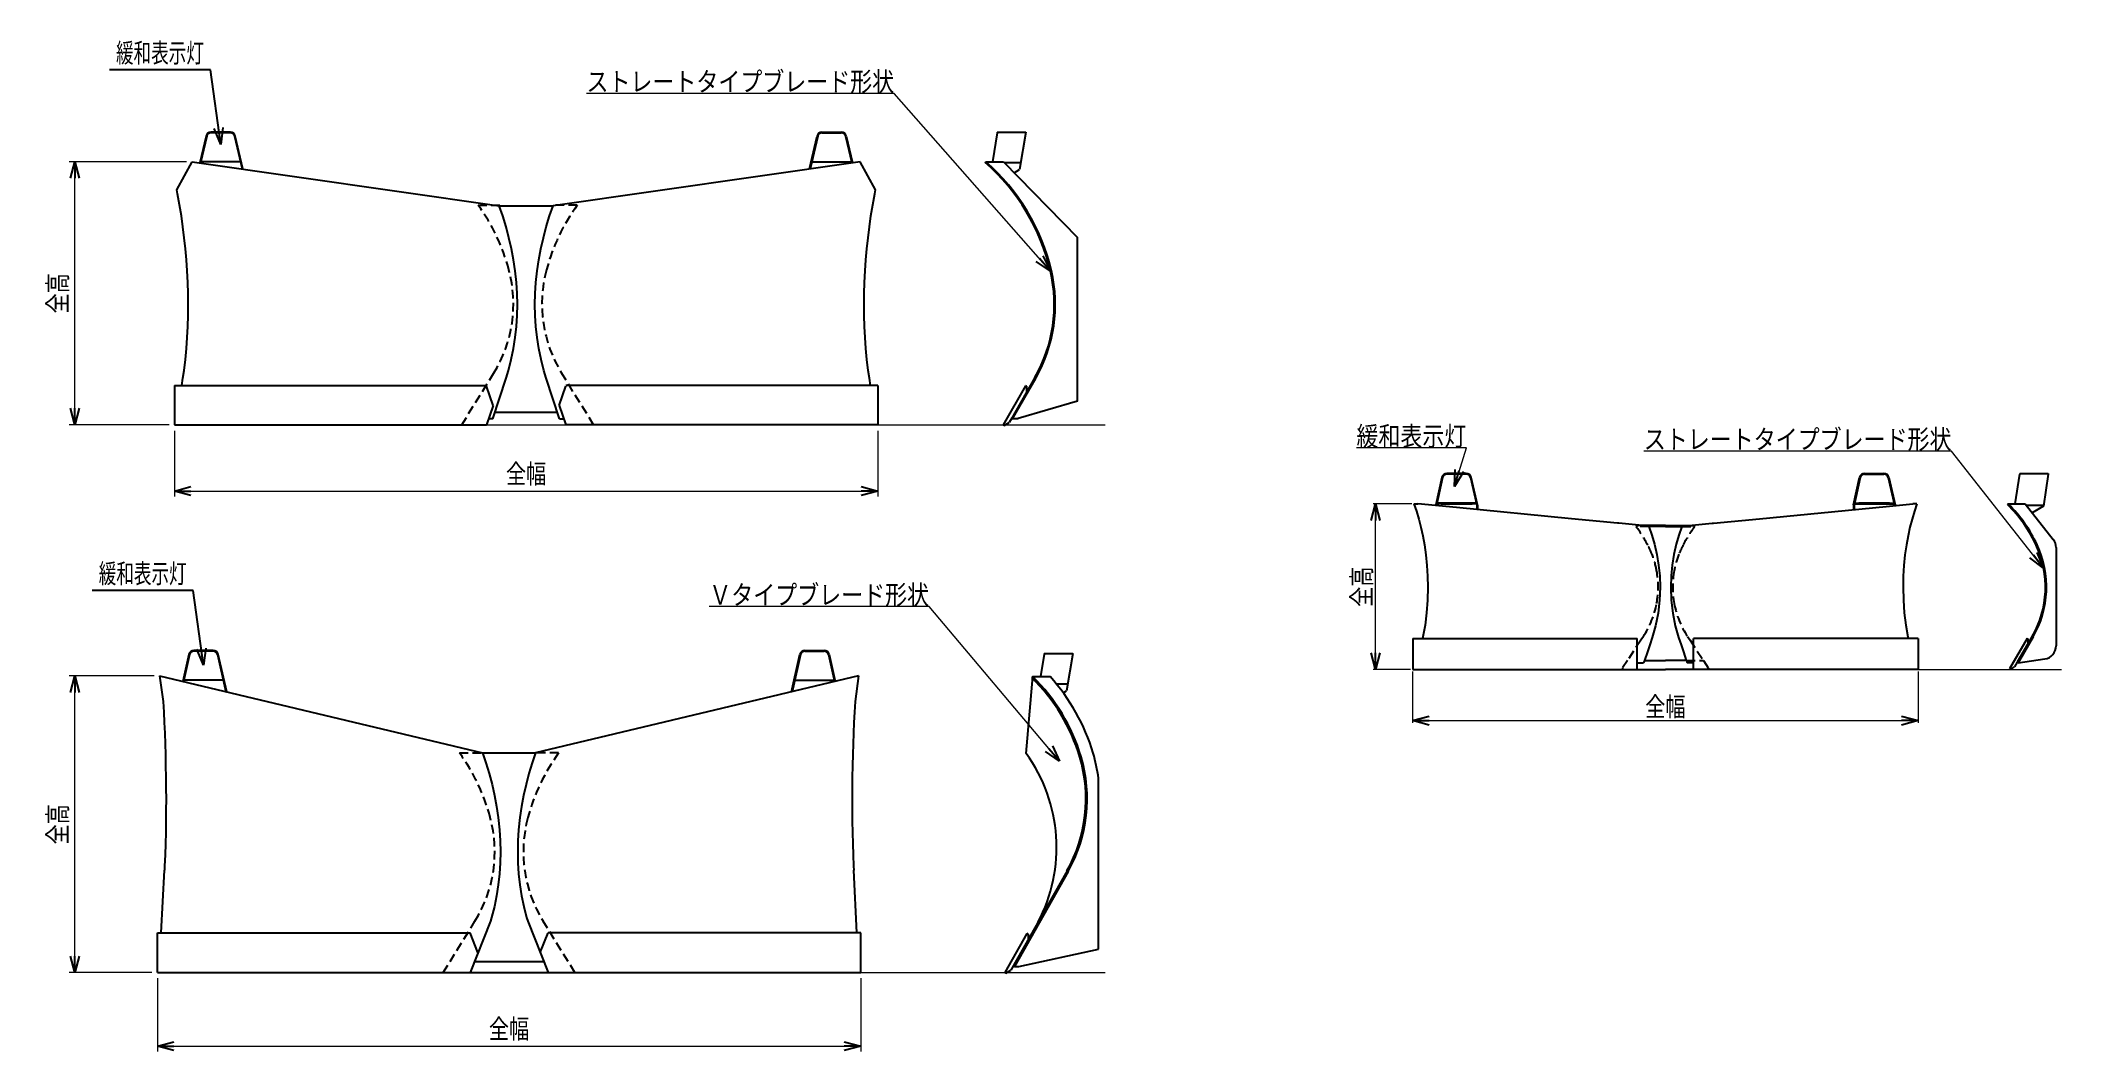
# Model space of a CAD drawing. Header units: millimetres. Extents: x -195 to 173, y -89 to 95.
import ezdxf
from ezdxf.enums import TextEntityAlignment as Align

# ---------------------------------------------------------------- set-up
doc = ezdxf.new("R2010")
doc.units = ezdxf.units.MM
doc.header["$LTSCALE"] = 0.25
doc.linetypes.add('DASHED2', pattern=[9.525, 6.35, -3.175])
doc.linetypes.add('DIVIDE', pattern=[31.75, 12.7, -6.35, 0, -6.35, 0, -6.35])
doc.layers.add('Layer0016', color=7, linetype='Continuous')
doc.layers.add('Layer0032', color=7, linetype='Continuous')
doc.styles.add('dcStyle0', font='txt.shx', dxfattribs={"width": 0.833333, "bigfont": 'bigfont'})
doc.dimstyles.new('dc_Rotated', dxfattribs={"dimtxt": 4, "dimasz": 3.000002, "dimexe": 1, "dimexo": 1, "dimgap": 1, "dimtad": 3, "dimdsep": 46, "dimtxsty": 'dcStyle0', "dimblk1": 'OPEN30', "dimblk2": 'OPEN30', "dimsah": 1, "dimcen": 0.09, "dimclrd": 7, "dimclre": 7, "dimclrt": 7, "dimadec": 0, "dimazin": 2, "dimtfac": 1, "dimtdec": 4, "dimtmove": 0, "dimatfit": 3, "dimfxl": 1, "dimarcsym": 1})

# ---------------------------------------------------------------- blocks, each defined once
blk = doc.blocks.new('_Open30')
at = {"color": 0, "linetype": 'ByBlock', "lineweight": -2}
for p, q in [((-1, 0.267949), (0, 0)), ((0, 0), (-1, -0.267949)), ((0, 0), (-1, 0))]:
    blk.add_line(p, q, dxfattribs=at)
blk = doc.blocks.new('*D1')
at = {"layer": 'Layer0016', "color": 7, "linetype": 'Continuous', "lineweight": 13}
for p, q in [((-170.46, 23.73), (-170.46, 11.79)), ((-42.46, 23.73), (-42.46, 11.79)), ((-170.46, 12.79), (-42.46, 12.79))]:
    blk.add_line(p, q, dxfattribs=at)
at = {"layer": 'Layer0016', "color": 7, "xscale": 3.000002807615286, "yscale": 2.999989368223643}
for p, rotation in [((-170.46, 12.79), 180), ((-42.46, 12.79), 360)]:
    blk.add_blockref('_Open30', p, dxfattribs=dict(at, rotation=rotation))
at = {"layer": 'Layer0016', "color": 7, "insert": (-106.46, 13.79), "char_height": 4, "attachment_point": 8, "style": 'dcStyle0'}
blk.add_mtext('\\T1.00;全幅', dxfattribs=at)
blk = doc.blocks.new('*D2')
at = {"layer": 'Layer0016', "color": 7, "linetype": 'Continuous', "lineweight": 13}
for p, q in [((-168.26, 72.73), (-189.61, 72.73)), ((-188.61, 24.85), (-188.61, 72.73)), ((-171.46, 24.85), (-189.61, 24.85))]:
    blk.add_line(p, q, dxfattribs=at)
at = {"layer": 'Layer0016', "color": 7, "xscale": 3.000002807615286, "yscale": 2.999989368223643}
for p, rotation in [((-188.61, 72.73), 90), ((-188.61, 24.85), 270)]:
    blk.add_blockref('_Open30', p, dxfattribs=dict(at, rotation=rotation))
at = {"layer": 'Layer0016', "color": 7, "insert": (-189.61, 48.79), "char_height": 4, "attachment_point": 8, "rotation": 90, "style": 'dcStyle0'}
blk.add_mtext('\\T1.00;全高', dxfattribs=at)
blk = doc.blocks.new('*D7')
at = {"layer": 'Layer0016', "color": 7, "linetype": 'Continuous', "lineweight": 13}
for p, q in [((-173.57, -75.87), (-173.57, -89.25)), ((-45.57, -75.87), (-45.57, -89.25)), ((-173.57, -88.25), (-45.57, -88.25))]:
    blk.add_line(p, q, dxfattribs=at)
at = {"layer": 'Layer0016', "color": 7, "xscale": 3.000002807615286, "yscale": 2.999989368223643}
for p, rotation in [((-173.57, -88.25), 180), ((-45.57, -88.25), 360)]:
    blk.add_blockref('_Open30', p, dxfattribs=dict(at, rotation=rotation))
at = {"layer": 'Layer0016', "color": 7, "insert": (-109.57, -87.25), "char_height": 4, "attachment_point": 8, "style": 'dcStyle0'}
blk.add_mtext('\\T1.00;全幅', dxfattribs=at)
blk = doc.blocks.new('*D8')
at = {"layer": 'Layer0016', "color": 7, "linetype": 'Continuous', "lineweight": 13}
for p, q in [((-174.17, -20.87), (-189.61, -20.87)), ((-188.61, -74.87), (-188.61, -20.87)), ((-174.57, -74.87), (-189.61, -74.87))]:
    blk.add_line(p, q, dxfattribs=at)
at = {"layer": 'Layer0016', "color": 7, "xscale": 3.000002807615286, "yscale": 2.999989368223643}
for p, rotation in [((-188.61, -20.87), 90), ((-188.61, -74.87), 270)]:
    blk.add_blockref('_Open30', p, dxfattribs=dict(at, rotation=rotation))
at = {"layer": 'Layer0016', "color": 7, "insert": (-189.61, -47.87), "char_height": 4, "attachment_point": 8, "rotation": 90, "style": 'dcStyle0'}
blk.add_mtext('\\T1.00;全高', dxfattribs=at)
blk = doc.blocks.new('DC_GROUP_ＤＸＦ6_5')
at = {"layer": 'Layer0016', "color": 7, "linetype": 'Continuous', "lineweight": 13}
for p, q in [((-33.13, -8.25), (-73.13, -8.25)), ((-9.37, -36.41), (-33.13, -8.25))]:
    blk.add_line(p, q, dxfattribs=at)
at = {"layer": 'Layer0016', "color": 7, "xscale": 3.000002807615286, "yscale": 2.999989368223643, "rotation": 310.1559996249193}
blk.add_blockref('_Open30', (-9.37, -36.41), dxfattribs=at)
at = {"layer": 'Layer0016', "color": 7, "style": 'dcStyle0', "width": 1.186441}
blk.add_text('Ｖタイプブレード形状', height=4, dxfattribs=at).set_placement((-73.13, -8.25), (-33.13, -8.25), align=Align.FIT)
blk = doc.blocks.new('DC_GROUP_ＤＸＦ6_6')
at = {"layer": 'Layer0016', "color": 7, "linetype": 'Continuous', "lineweight": 13}
for p, q in [((-39.48, 85.17), (-95.48, 85.17)), ((-11.04, 52.84), (-39.48, 85.17))]:
    blk.add_line(p, q, dxfattribs=at)
at = {"layer": 'Layer0016', "color": 7, "xscale": 3.000002807615286, "yscale": 2.999989368223643, "rotation": 311.3446479319879}
blk.add_blockref('_Open30', (-11.04, 52.84), dxfattribs=at)
at = {"layer": 'Layer0016', "color": 7, "style": 'dcStyle0', "width": 1.180723}
blk.add_text('ストレートタイプブレード形状', height=4, dxfattribs=at).set_placement((-95.48, 85.17), (-39.48, 85.17), align=Align.FIT)
blk = doc.blocks.new('*D11')
at = {"layer": 'Layer0016', "color": 7, "linetype": 'Continuous', "lineweight": 13}
for p, q in [((54.89, -20.08), (54.89, -29.4)), ((146.89, -20.08), (146.89, -29.4)), ((54.89, -29), (146.89, -29))]:
    blk.add_line(p, q, dxfattribs=at)
at = {"layer": 'Layer0016', "color": 7, "xscale": 3.000002807615286, "yscale": 2.999989368223643}
for p, rotation in [((54.89, -29), 180), ((146.89, -29), 360)]:
    blk.add_blockref('_Open30', p, dxfattribs=dict(at, rotation=rotation))
at = {"layer": 'Layer0016', "color": 7, "insert": (100.89, -28.6), "char_height": 4, "attachment_point": 8, "style": 'dcStyle0'}
blk.add_mtext('\\T1.00;全幅', dxfattribs=at)
blk = doc.blocks.new('*D12')
at = {"layer": 'Layer0016', "color": 7, "linetype": 'Continuous', "lineweight": 13}
for p, q in [((54.72, 10.45), (47.72, 10.45)), ((48.12, -19.68), (48.12, 10.45)), ((54.49, -19.68), (47.72, -19.68))]:
    blk.add_line(p, q, dxfattribs=at)
at = {"layer": 'Layer0016', "color": 7, "xscale": 3.000002807615286, "yscale": 2.999989368223643}
for p, rotation in [((48.12, 10.45), 90), ((48.12, -19.68), 270)]:
    blk.add_blockref('_Open30', p, dxfattribs=dict(at, rotation=rotation))
at = {"layer": 'Layer0016', "color": 7, "insert": (47.72, -4.62), "char_height": 4, "attachment_point": 8, "rotation": 90, "style": 'dcStyle0'}
blk.add_mtext('\\T1.00;全高', dxfattribs=at)
blk = doc.blocks.new('DC_GROUP_ＤＸＦ6_7')
at = {"layer": 'Layer0016', "color": 7, "linetype": 'Continuous', "lineweight": 13}
for p, q in [((152.96, 20.06), (96.96, 20.06)), ((169.73, -1.26), (152.96, 20.06))]:
    blk.add_line(p, q, dxfattribs=at)
at = {"layer": 'Layer0016', "color": 7, "xscale": 3.000002807615286, "yscale": 2.999989368223643, "rotation": 308.2054304801436}
blk.add_blockref('_Open30', (169.73, -1.26), dxfattribs=at)
at = {"layer": 'Layer0016', "color": 7, "style": 'dcStyle0', "width": 1.180723}
blk.add_text('ストレートタイプブレード形状', height=4, dxfattribs=at).set_placement((96.96, 20.06), (152.96, 20.06), align=Align.FIT)
blk = doc.blocks.new('DC_GROUP_ＤＸＦ6_8')
at = {"layer": 'Layer0016', "color": 7, "linetype": 'Continuous', "lineweight": 13}
for p, q in [((64.66, 20.64), (44.66, 20.64)), ((62.49, 13.63), (64.66, 20.64))]:
    blk.add_line(p, q, dxfattribs=at)
at = {"layer": 'Layer0016', "color": 7, "xscale": 3.000002807615286, "yscale": 2.999989368223643, "rotation": 252.824634444705}
blk.add_blockref('_Open30', (62.49, 13.63), dxfattribs=at)
at = {"layer": 'Layer0016', "color": 7, "style": 'dcStyle0', "width": 1.206897}
blk.add_text('緩和表示灯', height=4, dxfattribs=at).set_placement((44.66, 20.64), (64.66, 20.64), align=Align.FIT)
blk = doc.blocks.new('DC_GROUP_ＤＸＦ6_2')
at = {"layer": 'Layer0016', "color": 7, "linetype": 'Continuous', "lineweight": 25}
for p, q in [((-15.58, 31.97), (-19.65, 24.85)), ((-15.37, 31.85), (-15.58, 31.97)), ((-15.37, 31.85), (-15.37, 30.8)), ((-18.08, 26.05), (-18.53, 25.27)), ((-19.44, 24.73), (-19.65, 24.85)), ((-19.44, 24.73), (-18.53, 25.27))]:
    blk.add_line(p, q, dxfattribs=at)
blk = doc.blocks.new('DC_GROUP_ＤＸＦ6_1')
at = {"layer": 'Layer0016', "linetype": 'Continuous'}
blk.add_blockref('DC_GROUP_ＤＸＦ6_2', (0, 0), dxfattribs=at)
blk = doc.blocks.new('DC_GROUP_ＤＸＦ6_4')
at = {"layer": 'Layer0016', "color": 7, "linetype": 'Continuous', "lineweight": 25}
for p, q in [((-8.02, -56.36), (-18.23, -74.44)), ((-15.31, -67.73), (-19.34, -74.87)), ((-15.1, -67.85), (-15.31, -67.73)), ((-15.1, -67.85), (-15.1, -68.9)), ((-19.13, -74.99), (-19.34, -74.87)), ((-19.13, -74.99), (-18.23, -74.44))]:
    blk.add_line(p, q, dxfattribs=at)
blk = doc.blocks.new('DC_GROUP_ＤＸＦ6_3')
at = {"layer": 'Layer0016', "linetype": 'Continuous'}
blk.add_blockref('DC_GROUP_ＤＸＦ6_4', (0, 0), dxfattribs=at)

msp = doc.modelspace()

# ---------------------------------------------------------------- linework, layer by layer
at = {"layer": 'Layer0016', "color": 7, "linetype": 'Continuous', "lineweight": 25}
for p, q in [((-163.909, 89.442), (-182.309, 89.442)), ((-162.025, 75.899), (-163.909, 89.442)), ((-164.722, 77.412), (-165.832, 72.529)), ((-164.597, 77.383), (-165.705, 72.511)), ((-160.294, 78.134), (-163.817, 78.134)), ((-160.294, 78.006), (-163.817, 78.006)), ((-159.514, 77.383), (-158.161, 71.431)), ((-158.026, 71.412), (-159.389, 77.412)), ((-54.886, 71.412), (-53.522, 77.412)), ((-53.397, 77.383), (-54.75, 71.431)), ((-52.617, 78.134), (-49.094, 78.134)), ((-52.617, 78.006), (-49.094, 78.006)), ((-48.314, 77.383), (-47.207, 72.511)), ((-48.189, 77.412), (-47.08, 72.529)), ((-20.726, 78.006), (-21.604, 72.734)), ((-20.726, 78.134), (-20.726, 78.006)), ((-20.726, 78.134), (-15.526, 78.134)), ((-15.526, 78.134), (-16.659, 71.336)), ((-170.056, 67.628), (-167.264, 72.734)), ((-167.264, 72.734), (-111.358, 64.734)), ((-158.456, 72.726), (-165.656, 72.726)), ((-45.647, 72.734), (-101.553, 64.734)), ((-54.456, 72.726), (-47.256, 72.726)), ((-42.856, 67.628), (-45.647, 72.734)), ((-22.922, 72.598), (-22.803, 72.734)), ((-22.803, 72.734), (-19.603, 72.734)), ((-19.603, 72.734), (-6.133, 58.934)), ((-19.478, 72.606), (-16.449, 72.606)), ((-17.647, 70.729), (-16.659, 71.336)), ((-169.905, 66.894), (-170.056, 67.628)), ((-169.532, 64.894), (-169.905, 66.894)), ((-43.38, 64.894), (-43.006, 66.894)), ((-43.006, 66.894), (-42.856, 67.628)), ((-169.207, 62.894), (-169.532, 64.894)), ((-168.924, 60.894), (-169.207, 62.894)), ((-110.713, 62.894), (-111.358, 64.734)), ((-111.358, 64.734), (-101.553, 64.734)), ((-110.105, 60.894), (-110.713, 62.894)), ((-102.806, 60.894), (-102.198, 62.894)), ((-102.198, 62.894), (-101.553, 64.734)), ((-43.987, 60.894), (-43.705, 62.894)), ((-43.705, 62.894), (-43.38, 64.894)), ((-168.681, 58.894), (-168.924, 60.894)), ((-168.475, 56.894), (-168.681, 58.894)), ((-109.582, 58.894), (-110.105, 60.894)), ((-109.136, 56.894), (-109.582, 58.894)), ((-103.775, 56.894), (-103.33, 58.894)), ((-103.33, 58.894), (-102.806, 60.894)), ((-44.437, 56.894), (-44.23, 58.894)), ((-44.23, 58.894), (-43.987, 60.894)), ((-6.133, 29.134), (-6.133, 58.934)), ((-168.302, 54.894), (-168.475, 56.894)), ((-108.763, 54.894), (-109.136, 56.894)), ((-104.148, 54.894), (-103.775, 56.894)), ((-44.61, 54.894), (-44.437, 56.894)), ((-168.161, 52.894), (-168.302, 54.894)), ((-168.05, 50.734), (-168.161, 52.894)), ((-108.46, 52.894), (-108.763, 54.894)), ((-108.221, 50.734), (-108.46, 52.894)), ((-104.69, 50.734), (-104.452, 52.894)), ((-104.452, 52.894), (-104.148, 54.894)), ((-44.861, 50.734), (-44.751, 52.894)), ((-44.751, 52.894), (-44.61, 54.894)), ((-167.99, 48.734), (-168.05, 50.734)), ((-167.97, 46.734), (-167.99, 48.734)), ((-108.092, 48.734), (-108.221, 50.734)), ((-108.049, 46.734), (-108.092, 48.734)), ((-104.862, 46.734), (-104.819, 48.734)), ((-104.819, 48.734), (-104.69, 50.734)), ((-44.941, 46.734), (-44.921, 48.734)), ((-44.921, 48.734), (-44.861, 50.734)), ((-168.05, 42.734), (-167.99, 44.734)), ((-167.99, 44.734), (-167.97, 46.734)), ((-108.221, 42.734), (-108.092, 44.734)), ((-108.092, 44.734), (-108.049, 46.734)), ((-104.819, 44.734), (-104.862, 46.734)), ((-104.69, 42.734), (-104.819, 44.734)), ((-44.921, 44.734), (-44.941, 46.734)), ((-44.861, 42.734), (-44.921, 44.734)), ((-168.295, 38.734), (-168.151, 40.734)), ((-168.151, 40.734), (-168.05, 42.734)), ((-108.748, 38.734), (-108.438, 40.734)), ((-108.438, 40.734), (-108.221, 42.734)), ((-104.473, 40.734), (-104.69, 42.734)), ((-104.163, 38.734), (-104.473, 40.734)), ((-44.76, 40.734), (-44.861, 42.734)), ((-44.617, 38.734), (-44.76, 40.734)), ((-168.484, 36.734), (-168.295, 38.734)), ((-109.156, 36.734), (-108.748, 38.734)), ((-103.755, 36.734), (-104.163, 38.734)), ((-44.427, 36.734), (-44.617, 38.734)), ((-169.131, 31.972), (-168.925, 33.317)), ((-168.925, 33.317), (-168.723, 34.734)), ((-168.723, 34.734), (-168.484, 36.734)), ((-112.543, 25.934), (-110.107, 33.317)), ((-110.107, 33.317), (-109.671, 34.734)), ((-109.671, 34.734), (-109.156, 36.734)), ((-103.241, 34.734), (-103.755, 36.734)), ((-102.805, 33.317), (-103.241, 34.734)), ((-100.369, 25.934), (-102.805, 33.317)), ((-44.189, 34.734), (-44.427, 36.734)), ((-43.986, 33.317), (-44.189, 34.734)), ((-43.78, 31.972), (-43.986, 33.317)), ((-13.865, 33.436), (-18.085, 26.053)), ((-17.929, 25.964), (-13.709, 33.347)), ((-170.456, 31.972), (-113.689, 31.972)), ((-170.456, 31.972), (-170.456, 24.853)), ((-112.472, 28.363), (-113.656, 31.874)), ((-100.439, 28.363), (-99.256, 31.874)), ((-42.456, 31.972), (-99.222, 31.972)), ((-42.456, 31.972), (-42.456, 24.853)), ((-112.472, 28.363), (-113.656, 24.853)), ((-112.543, 25.934), (-113.291, 25.934)), ((-112.147, 27.134), (-100.765, 27.134)), ((-100.439, 28.363), (-99.256, 24.853)), ((-100.369, 25.934), (-99.62, 25.934)), ((-17.929, 25.964), (-18.085, 26.053)), ((-17.929, 25.964), (-16.929, 25.964)), ((-6.133, 29.134), (-16.929, 25.964)), ((-170.456, 24.853), (-113.656, 24.853)), ((-42.456, 24.853), (-99.256, 24.853)), ((60.22, 15.27), (59.085, 10.275)), ((60.345, 15.242), (59.21, 10.247)), ((64.648, 15.993), (61.125, 15.993)), ((64.648, 15.865), (61.125, 15.865)), ((65.428, 15.242), (66.563, 10.247)), ((66.688, 10.275), (65.553, 15.27)), ((135.101, 10.275), (136.236, 15.27)), ((136.361, 15.242), (135.226, 10.247)), ((137.141, 15.993), (140.664, 15.993)), ((137.141, 15.865), (140.664, 15.865)), ((141.444, 15.242), (142.579, 10.247)), ((141.569, 15.27), (142.704, 10.275)), ((164.562, 10.448), (165.383, 15.865)), ((165.383, 15.993), (165.383, 15.865)), ((165.383, 15.993), (170.583, 15.993)), ((170.583, 15.865), (169.703, 10.057)), ((170.583, 15.993), (170.583, 15.865)), ((55.122, 10.448), (55.579, 9.115)), ((55.13, 10.448), (55.845, 10.448)), ((55.579, 9.115), (56.001, 7.696)), ((62.887, 9.767), (55.845, 10.448)), ((56.001, 7.696), (56.385, 6.198)), ((59.079, 10.218), (59.079, 10.136)), ((59.207, 10.218), (59.207, 10.123)), ((59.207, 10.218), (59.207, 10.123)), ((66.516, 10.457), (59.257, 10.457)), ((66.487, 10.585), (59.287, 10.585)), ((59.287, 10.585), (59.287, 10.457)), ((66.487, 10.585), (59.287, 10.585)), ((59.287, 10.585), (59.287, 10.457)), ((66.487, 10.457), (59.287, 10.457)), ((60.095, 10.585), (65.695, 10.585)), ((60.095, 10.457), (65.695, 10.457)), ((83.777, 7.747), (62.887, 9.767)), ((66.487, 10.585), (66.487, 10.457)), ((66.487, 10.585), (66.487, 10.457)), ((66.567, 10.218), (66.567, 9.411)), ((66.695, 10.218), (66.695, 9.399)), ((92.175, 6.955), (83.777, 7.747)), ((109.615, 6.955), (118.012, 7.747)), ((118.012, 7.747), (136.095, 9.496)), ((135.095, 10.218), (135.095, 9.399)), ((135.223, 10.218), (135.223, 9.411)), ((135.273, 10.457), (142.532, 10.457)), ((135.303, 10.585), (142.503, 10.585)), ((135.303, 10.585), (142.503, 10.585)), ((135.303, 10.457), (142.503, 10.457)), ((141.695, 10.585), (136.095, 10.585)), ((141.695, 10.457), (136.095, 10.457)), ((136.095, 9.496), (141.695, 10.037)), ((141.695, 10.037), (145.944, 10.448)), ((142.583, 10.218), (142.583, 10.123)), ((142.583, 10.218), (142.583, 10.123)), ((142.711, 10.218), (142.711, 10.136)), ((145.788, 7.696), (145.404, 6.198)), ((146.21, 9.115), (145.788, 7.696)), ((146.659, 10.448), (145.944, 10.448)), ((146.667, 10.448), (146.21, 9.115)), ((163.294, 10.448), (163.168, 10.32)), ((163.294, 10.448), (166.37, 10.448)), ((166.37, 10.448), (171.491, 3.975)), ((166.53, 10.247), (169.731, 10.247)), ((169.703, 10.057), (167.647, 8.834)), ((56.385, 6.198), (56.729, 4.629)), ((56.729, 4.629), (57.032, 2.996)), ((92.415, 6.932), (92.175, 6.955)), ((97.845, 6.42), (92.415, 6.932)), ((100.895, 6.536), (96.621, 6.536)), ((97.845, 6.42), (97.88, 6.329)), ((97.88, 6.329), (98.431, 4.745)), ((100.895, 6.32), (97.88, 6.32)), ((98.431, 4.745), (98.916, 3.098)), ((100.895, 6.536), (105.168, 6.536)), ((100.895, 6.32), (103.909, 6.32)), ((103.358, 4.745), (102.873, 3.098)), ((103.909, 6.329), (103.358, 4.745)), ((103.944, 6.42), (103.909, 6.329)), ((103.944, 6.42), (109.375, 6.932)), ((109.375, 6.932), (109.615, 6.955)), ((145.06, 4.629), (144.757, 2.996)), ((145.404, 6.198), (145.06, 4.629)), ((57.032, 2.996), (57.3, 1.159)), ((57.3, 1.159), (57.494, -0.749)), ((98.916, 3.098), (99.347, 1.236)), ((99.347, 1.236), (99.659, -0.697)), ((102.442, 1.236), (102.13, -0.697)), ((102.873, 3.098), (102.442, 1.236)), ((144.489, 1.159), (144.295, -0.749)), ((144.757, 2.996), (144.489, 1.159)), ((172.008, 2.486), (172.008, -15.401)), ((57.494, -0.749), (57.612, -2.702)), ((57.612, -2.702), (57.651, -4.68)), ((99.659, -0.697), (99.848, -2.676)), ((99.848, -2.676), (99.911, -4.68)), ((101.942, -2.676), (101.878, -4.68)), ((102.13, -0.697), (101.942, -2.676)), ((144.178, -2.702), (144.138, -4.68)), ((144.295, -0.749), (144.178, -2.702)), ((-167.053, -5.335), (-185.453, -5.335)), ((-165.169, -18.879), (-167.053, -5.335)), ((57.594, -7.053), (57.425, -9.385)), ((57.651, -4.68), (57.594, -7.053)), ((99.82, -7.084), (99.548, -9.447)), ((99.911, -4.68), (99.82, -7.084)), ((101.878, -4.68), (101.969, -7.084)), ((101.969, -7.084), (102.241, -9.447)), ((144.138, -4.68), (144.195, -7.053)), ((144.195, -7.053), (144.364, -9.385)), ((170.243, -4.68), (170.243, -4.5)), ((57.425, -9.385), (57.147, -11.637)), ((99.548, -9.447), (99.101, -11.729)), ((102.241, -9.447), (102.688, -11.729)), ((144.364, -9.385), (144.642, -11.637)), ((54.895, -14.037), (54.895, -19.68)), ((54.895, -14.037), (95.775, -14.037)), ((56.764, -13.77), (56.708, -14.037)), ((57.147, -11.637), (56.764, -13.77)), ((95.775, -19.68), (95.775, -14.037)), ((98.486, -13.89), (98.052, -15.192)), ((99.101, -11.729), (98.486, -13.89)), ((102.688, -11.729), (103.303, -13.89)), ((103.303, -13.89), (103.737, -15.192)), ((146.895, -14.037), (106.015, -14.037)), ((106.015, -19.68), (106.015, -14.037)), ((144.642, -11.637), (145.025, -13.77)), ((145.025, -13.77), (145.081, -14.037)), ((146.895, -14.037), (146.895, -19.68)), ((166.706, -14.037), (163.506, -19.58)), ((167.651, -13.68), (164.932, -18.39)), ((167.807, -13.77), (165.088, -18.48)), ((166.706, -14.037), (166.879, -14.137)), ((166.879, -14.137), (166.879, -15.017)), ((-167.835, -16.966), (-168.951, -21.873)), ((-167.711, -16.995), (-168.826, -21.903)), ((-163.408, -16.244), (-166.931, -16.244)), ((-163.408, -16.372), (-166.931, -16.372)), ((-162.628, -16.995), (-161.094, -23.745)), ((-160.955, -23.778), (-162.503, -16.966)), ((-58.184, -23.778), (-56.635, -16.966)), ((-56.511, -16.995), (-58.045, -23.745)), ((-55.731, -16.244), (-52.208, -16.244)), ((-55.731, -16.372), (-52.208, -16.372)), ((-51.428, -16.995), (-50.312, -21.903)), ((-51.303, -16.966), (-50.188, -21.873)), ((-12.164, -16.915), (-12.843, -20.987)), ((-12.164, -16.787), (-12.164, -16.915)), ((-12.164, -16.787), (-6.964, -16.787)), ((-6.964, -16.787), (-8.097, -23.584)), ((97.071, -18.07), (96.934, -18.48)), ((97.071, -18.08), (100.895, -18.08)), ((97.617, -16.495), (97.09, -18.077)), ((98.052, -15.192), (97.617, -16.495)), ((104.718, -18.08), (100.895, -18.08)), ((103.737, -15.192), (104.172, -16.495)), ((104.172, -16.495), (104.699, -18.077)), ((104.718, -18.07), (104.855, -18.48)), ((164.932, -18.39), (164.441, -19.24)), ((165.088, -18.48), (164.932, -18.39)), ((165.088, -18.48), (169.952, -17.777)), ((-173.169, -20.869), (-114.383, -34.869)), ((-173.169, -20.869), (-172.535, -25.538)), ((-161.569, -21.652), (-168.769, -21.652)), ((-45.969, -20.869), (-104.755, -34.869)), ((-57.569, -21.652), (-50.369, -21.652)), ((-45.969, -20.869), (-46.603, -25.538)), ((-15.439, -34.987), (-14.266, -20.987)), ((-14.266, -20.987), (-14.434, -21.158)), ((-14.266, -20.987), (-11.094, -20.987)), ((54.895, -19.68), (95.775, -19.68)), ((93.055, -19.68), (100.895, -19.68)), ((93.055, -19.68), (100.895, -19.68)), ((95.775, -18.48), (96.934, -18.48)), ((108.735, -19.68), (100.895, -19.68)), ((108.735, -19.68), (100.895, -19.68)), ((106.015, -18.48), (104.855, -18.48)), ((146.895, -19.68), (106.015, -19.68)), ((163.679, -19.68), (163.506, -19.58)), ((163.679, -19.68), (164.441, -19.24)), ((-172.535, -25.538), (-172.424, -27.447)), ((-46.603, -25.538), (-46.714, -27.447)), ((-9.952, -22.315), (-7.887, -22.315)), ((-8.691, -23.949), (-8.097, -23.584)), ((-172.424, -27.447), (-172.329, -29.369)), ((-172.329, -29.369), (-172.247, -31.301)), ((-46.809, -29.369), (-46.891, -31.301)), ((-46.714, -27.447), (-46.809, -29.369)), ((-172.247, -31.301), (-172.177, -33.244)), ((-46.891, -31.301), (-46.961, -33.244)), ((-172.177, -33.244), (-172.118, -35.195)), ((-172.118, -35.195), (-172.07, -37.155)), ((-114.383, -34.869), (-104.755, -34.869)), ((-114.383, -34.869), (-113.766, -36.657)), ((-113.766, -36.657), (-113.17, -38.657)), ((-105.372, -36.657), (-105.968, -38.657)), ((-104.755, -34.869), (-105.372, -36.657)), ((-47.02, -35.195), (-47.068, -37.155)), ((-46.961, -33.244), (-47.02, -35.195)), ((-172.07, -37.155), (-172.031, -39.335)), ((-172.031, -39.335), (-172.011, -41.318)), ((-113.17, -38.657), (-112.657, -40.657)), ((-105.968, -38.657), (-106.481, -40.657)), ((-47.107, -39.335), (-47.128, -41.318)), ((-47.068, -37.155), (-47.107, -39.335)), ((-2.309, -70.587), (-2.309, -39.387)), ((-172.011, -41.318), (-172.004, -43.313)), ((-172.004, -43.313), (-172.011, -45.318)), ((-112.657, -40.657), (-112.22, -42.657)), ((-112.22, -42.657), (-111.854, -44.657)), ((-106.918, -42.657), (-107.285, -44.657)), ((-106.481, -40.657), (-106.918, -42.657)), ((-47.128, -41.318), (-47.134, -43.313)), ((-47.134, -43.313), (-47.128, -45.318)), ((-172.031, -47.335), (-172.066, -49.363)), ((-172.011, -45.318), (-172.031, -47.335)), ((-111.854, -44.657), (-111.552, -46.657)), ((-111.552, -46.657), (-111.308, -48.869)), ((-107.586, -46.657), (-107.83, -48.869)), ((-107.285, -44.657), (-107.586, -46.657)), ((-47.128, -45.318), (-47.107, -47.335)), ((-47.107, -47.335), (-47.073, -49.363)), ((-172.115, -51.404), (-172.18, -53.458)), ((-172.066, -49.363), (-172.115, -51.404)), ((-111.308, -48.869), (-111.181, -50.869)), ((-111.181, -50.869), (-111.139, -52.869)), ((-107.957, -50.869), (-108, -52.869)), ((-107.83, -48.869), (-107.957, -50.869)), ((-47.073, -49.363), (-47.023, -51.404)), ((-47.023, -51.404), (-46.958, -53.458)), ((-172.18, -53.458), (-172.264, -55.527)), ((-111.181, -54.869), (-111.308, -56.869)), ((-111.139, -52.869), (-111.181, -54.869)), ((-108, -52.869), (-107.957, -54.869)), ((-107.957, -54.869), (-107.83, -56.869)), ((-46.958, -53.458), (-46.874, -55.527)), ((-172.866, -67.61), (-172.295, -56.197)), ((-172.264, -55.527), (-172.295, -56.197)), ((-111.308, -56.869), (-111.524, -58.869)), ((-107.83, -56.869), (-107.614, -58.869)), ((-46.874, -55.527), (-46.843, -56.197)), ((-46.272, -67.61), (-46.843, -56.197)), ((-7.814, -56.478), (-17.583, -73.787)), ((-111.832, -60.869), (-112.242, -62.869)), ((-111.524, -58.869), (-111.832, -60.869)), ((-107.614, -58.869), (-107.306, -60.869)), ((-107.306, -60.869), (-106.897, -62.869)), ((-112.959, -65.513), (-116.671, -74.869)), ((-112.764, -64.869), (-112.959, -65.513)), ((-112.242, -62.869), (-112.764, -64.869)), ((-106.897, -62.869), (-106.374, -64.869)), ((-106.374, -64.869), (-106.179, -65.513)), ((-106.179, -65.513), (-102.468, -74.869)), ((-173.569, -67.61), (-116.671, -67.61)), ((-173.569, -74.869), (-173.569, -67.61)), ((-115.231, -71.239), (-116.671, -67.61)), ((-103.908, -71.239), (-102.468, -67.61)), ((-45.569, -67.61), (-102.468, -67.61)), ((-45.569, -74.869), (-45.569, -67.61)), ((-115.877, -72.869), (-103.261, -72.869)), ((-16.783, -73.787), (-2.309, -70.587)), ((-173.569, -74.869), (-45.569, -74.869)), ((-121.469, -74.707), (-121.469, -74.869)), ((-97.669, -74.707), (-97.669, -74.869)), ((-17.583, -73.787), (-17.792, -73.669)), ((-17.583, -73.787), (-16.783, -73.787))]:
    msp.add_line(p, q, dxfattribs=at)
at = {"layer": 'Layer0016', "color": 7, "linetype": 'DASHED2', "lineweight": 25}
for p, q in [((-115.203, 64.853), (-110.99, 64.853)), ((-97.149, 64.853), (-101.362, 64.853)), ((-118.176, 24.853), (-112.377, 34.209)), ((-94.176, 24.853), (-99.975, 34.209)), ((95.56, 6.32), (95.849, 6.536)), ((97.88, 6.32), (95.56, 6.32)), ((96.621, 6.536), (95.849, 6.536)), ((103.909, 6.32), (106.229, 6.32)), ((105.168, 6.536), (105.941, 6.536)), ((106.229, 6.32), (105.941, 6.536)), ((96.411, -14.386), (93.978, -18.08)), ((96.877, -13.68), (96.411, -14.386)), ((104.913, -13.68), (105.378, -14.386)), ((105.378, -14.386), (107.811, -18.08)), ((93.978, -18.08), (93.055, -19.481)), ((104.718, -18.08), (107.811, -18.08)), ((107.811, -18.08), (108.735, -19.481)), ((93.055, -19.481), (93.055, -19.68)), ((93.055, -19.481), (93.055, -19.68)), ((93.055, -19.481), (93.055, -19.68)), ((108.735, -19.481), (108.735, -19.68)), ((108.735, -19.481), (108.735, -19.68)), ((108.735, -19.481), (108.735, -19.68)), ((-118.596, -34.869), (-114.383, -34.869)), ((-100.542, -34.869), (-104.755, -34.869)), ((-121.569, -74.869), (-115.77, -65.513)), ((-97.569, -74.869), (-103.368, -65.513))]:
    msp.add_line(p, q, dxfattribs=at)
at = {"layer": 'Layer0016', "color": 7, "linetype": 'Continuous', "lineweight": 13}
for p, q in [((-42.456, 24.853), (-1.063, 24.853)), ((146.895, -19.68), (172.996, -19.68)), ((-45.569, -74.869), (-1.063, -74.869))]:
    msp.add_line(p, q, dxfattribs=at)
at = {"layer": 'Layer0016', "color": 2, "linetype": 'DIVIDE', "lineweight": 25}
msp.add_line((108.86, -19.68), (108.735, -19.68), dxfattribs=at)
at = {"layer": 'Layer0016', "color": 7, "linetype": 'Continuous', "lineweight": 25}
for centre, radius, start, end in [((-163.817, 77.206), 0.928, 90, 167.19573), ((-163.817, 77.206), 0.8, 90, 167.19573), ((-160.294, 77.206), 0.928, 12.80427, 90), ((-160.294, 77.206), 0.8, 12.80427, 90), ((-52.617, 77.206), 0.928, 90, 167.19573), ((-52.617, 77.206), 0.8, 90, 167.19573), ((-49.094, 77.206), 0.928, 12.80427, 90), ((-49.094, 77.206), 0.8, 12.80427, 90), ((-47.649, 44.274), 37.6, 13.16798, 48.87852), ((-47.649, 44.274), 37.78, 13.16798, 48.87852), ((-37.133, 46.734), 26.8, 330.25143, 13.16798), ((-37.133, 46.734), 26.98, 330.25143, 13.16798), ((61.125, 15.065), 0.928, 90, 167.19573), ((61.125, 15.065), 0.8, 90, 167.19573), ((64.648, 15.065), 0.928, 12.80427, 90), ((64.648, 15.065), 0.8, 12.80427, 90), ((137.141, 15.065), 0.928, 90, 167.19573), ((137.141, 15.065), 0.8, 90, 167.19573), ((140.664, 15.065), 0.928, 12.80427, 90), ((140.664, 15.065), 0.8, 12.80427, 90), ((59.335, 10.218), 0.256, 167.19573, 180), ((59.335, 10.218), 0.128, 167.19573, 180), ((66.439, 10.218), 0.128, 0, 12.80427), ((66.439, 10.218), 0.128, 0, 12.80427), ((66.439, 10.218), 0.256, 0, 12.80427), ((135.351, 10.218), 0.256, 167.19573, 180), ((135.351, 10.218), 0.128, 167.19573, 180), ((135.351, 10.218), 0.128, 167.19573, 180), ((142.455, 10.218), 0.128, 360, 12.80427), ((142.455, 10.218), 0.256, 360, 12.80427), ((145.173, -7.889), 25.6, 24.97497, 45.33954), ((145.173, -7.889), 25.78, 24.97497, 45.33954), ((169.608, 2.486), 2.4, 0, 38.34342), ((152.063, -4.68), 18, 330, 24.97497), ((152.063, -4.68), 18.18, 330, 24.97497), ((-166.931, -17.172), 0.928, 90, 167.19573), ((-166.931, -17.172), 0.8, 90, 167.19573), ((-163.408, -17.172), 0.928, 12.80427, 90), ((-163.408, -17.172), 0.8, 12.80427, 90), ((-55.731, -17.172), 0.928, 90, 167.19573), ((-55.731, -17.172), 0.8, 90, 167.19573), ((-52.208, -17.172), 0.928, 12.80427, 90), ((-52.208, -17.172), 0.8, 12.80427, 90), ((169.608, -15.401), 2.4, 278.22178, 0), ((-37.994, -45.264), 33.707, 16.56624, 45.65463), ((-37.994, -45.264), 33.947, 16.56624, 45.65463), ((-37.994, -45.264), 36.236, 16.56624, 42.06478), ((-39.098, -52.059), 29.176, 332.02508, 35.81398), ((-31.243, -43.255), 26.663, 330.55915, 16.56624), ((-31.243, -43.255), 26.903, 330.55915, 16.56624), ((-31.243, -43.255), 29.191, 7.40715, 16.56624)]:
    msp.add_arc(centre, radius, start, end, dxfattribs=at)
at = {"layer": 'Layer0016', "color": 7, "linetype": 'DASHED2', "lineweight": 25}
for centre, radius, start, end in [((-144.367, 43.747), 36, 15, 35.89297), ((-67.985, 43.747), 36, 144.10703, 165), ((-132.776, 46.853), 24, 328.20761, 15), ((-79.576, 46.853), 24, 165, 211.79239), ((75.174, -8.898), 25.44, 27.68095, 36.74077), ((126.615, -8.898), 25.44, 143.25923, 152.31905), ((83.215, -4.68), 16.36, 21.32379, 27.68095), ((83.215, -4.68), 16.36, 10.56635, 21.32379), ((118.575, -4.68), 16.36, 158.67621, 169.43365), ((118.575, -4.68), 16.36, 152.31905, 158.67621), ((83.215, -4.68), 16.36, 349.43365, 10.56635), ((118.575, -4.68), 16.36, 169.43365, 190.56635), ((83.215, -4.68), 16.36, 326.6246, 349.43365), ((118.575, -4.68), 16.36, 190.56635, 213.3754), ((-147.76, -55.975), 36, 15, 35.89297), ((-71.378, -55.975), 36, 144.10703, 165), ((-136.169, -52.869), 24, 328.20761, 15), ((-82.969, -52.869), 24, 165, 211.79239)]:
    msp.add_arc(centre, radius, start, end, dxfattribs=at)
at = {"layer": 'Layer0032', "color": 7, "linetype": 'Continuous', "lineweight": 13}
msp.add_line((-113.656, 24.853), (-99.256, 24.853), dxfattribs=at)

# ---------------------------------------------------------------- block references
at = {"linetype": 'Continuous'}
for name in ['DC_GROUP_ＤＸＦ6_1', 'DC_GROUP_ＤＸＦ6_3']:
    msp.add_blockref(name, (0, 0), dxfattribs=at)
at = {"layer": 'Layer0016', "linetype": 'Continuous'}
for name in ['DC_GROUP_ＤＸＦ6_6', 'DC_GROUP_ＤＸＦ6_8', 'DC_GROUP_ＤＸＦ6_7', 'DC_GROUP_ＤＸＦ6_5']:
    msp.add_blockref(name, (0, 0), dxfattribs=at)
at = {"layer": 'Layer0016', "color": 7, "xscale": 3.000002807615286, "yscale": 2.999989368223643}
for p, rotation in [((-162.025, 75.899), 277.9192063177099), ((-165.169, -18.879), 277.9192063177098)]:
    msp.add_blockref('_Open30', p, dxfattribs=dict(at, rotation=rotation))

# ---------------------------------------------------------------- texts
at = {"layer": 'Layer0016', "color": 7, "style": 'dcStyle0', "width": 0.965517}
for p, p2 in [((-181.109, 90.402), (-165.109, 90.402)), ((-184.253, -4.375), (-168.253, -4.375))]:
    msp.add_text('緩和表示灯', height=4, dxfattribs=at).set_placement(p, p2, align=Align.FIT)

# ---------------------------------------------------------------- dimensions: what is measured, and where the dimension line sits
at = {"layer": 'Layer0016', "linetype": 'Continuous', "lineweight": 13}
for base, p1, p2, override, picture, middle in [((-188.613, 72.734), (-170.456, 24.853), (-167.264, 72.734), {"dimtxt": 4, "dimasz": 3.000002, "dimexe": 1, "dimexo": 1, "dimgap": 1, "dimtad": 3, "dimtih": 0, "dimtoh": 0, "dimdec": 2, "dimlfac": 1, "dimzin": 8, "dimtxsty": 'dcStyle0', "dimblk1": 'Open30', "dimblk2": 'Open30', "dimsah": 1, "dimclrd": 7, "dimclre": 7, "dimclrt": 7, "dimazin": 2, "dimtofl": 1, "dimtolj": 0, "dimtzin": 8, "dimarcsym": 1}, '*D2', (-188.613, 48.793)), ((48.118, 10.448), (55.495, -19.68), (55.722, 10.448), {"dimtxt": 4, "dimasz": 3.000002, "dimexe": 0.4, "dimexo": 1, "dimgap": 0.4, "dimtad": 3, "dimtih": 0, "dimtoh": 0, "dimdec": 2, "dimlfac": 1, "dimzin": 8, "dimtxsty": 'dcStyle0', "dimblk1": 'Open30', "dimblk2": 'Open30', "dimsah": 1, "dimclrd": 7, "dimclre": 7, "dimclrt": 7, "dimazin": 2, "dimtofl": 1, "dimtolj": 0, "dimtzin": 8, "dimarcsym": 1}, '*D12', (48.118, -4.616)), ((-188.613, -20.869), (-173.569, -74.869), (-173.169, -20.869), {"dimtxt": 4, "dimasz": 3.000002, "dimexe": 1, "dimexo": 1, "dimgap": 1, "dimtad": 3, "dimtih": 0, "dimtoh": 0, "dimdec": 2, "dimlfac": 1, "dimzin": 8, "dimtxsty": 'dcStyle0', "dimblk1": 'Open30', "dimblk2": 'Open30', "dimsah": 1, "dimclrd": 7, "dimclre": 7, "dimclrt": 7, "dimazin": 2, "dimtofl": 1, "dimtolj": 0, "dimtzin": 8, "dimarcsym": 1}, '*D8', (-188.613, -47.869))]:
    dim = msp.add_linear_dim(base=base, p1=p1, p2=p2, angle=90, text='全高', dimstyle='dc_Rotated', override=override, dxfattribs=at)
    dim.commit()
    dim.dimension.update_dxf_attribs({"geometry": picture, "text_midpoint": middle, "dimtype": 160})
for base, p1, p2, override, picture, middle in [((-42.456, 12.786), (-170.456, 24.734), (-42.456, 24.734), {"dimtxt": 4, "dimasz": 3.000002, "dimexe": 1, "dimexo": 1, "dimgap": 1, "dimtad": 3, "dimtih": 0, "dimtoh": 0, "dimdec": 2, "dimlfac": 1, "dimzin": 8, "dimtxsty": 'dcStyle0', "dimblk1": 'Open30', "dimblk2": 'Open30', "dimsah": 1, "dimclrd": 7, "dimclre": 7, "dimclrt": 7, "dimazin": 2, "dimtofl": 1, "dimtolj": 0, "dimtzin": 8, "dimarcsym": 1}, '*D1', (-106.456, 12.786)), ((146.895, -29.004), (54.895, -19.08), (146.895, -19.08), {"dimtxt": 4, "dimasz": 3.000002, "dimexe": 0.4, "dimexo": 1, "dimgap": 0.4, "dimtad": 3, "dimtih": 0, "dimtoh": 0, "dimdec": 2, "dimlfac": 1, "dimzin": 8, "dimtxsty": 'dcStyle0', "dimblk1": 'Open30', "dimblk2": 'Open30', "dimsah": 1, "dimclrd": 7, "dimclre": 7, "dimclrt": 7, "dimazin": 2, "dimtofl": 1, "dimtolj": 0, "dimtzin": 8, "dimarcsym": 1}, '*D11', (100.895, -29.004)), ((-45.569, -88.25), (-173.569, -74.869), (-45.569, -74.869), {"dimtxt": 4, "dimasz": 3.000002, "dimexe": 1, "dimexo": 1, "dimgap": 1, "dimtad": 3, "dimtih": 0, "dimtoh": 0, "dimdec": 2, "dimlfac": 1, "dimzin": 8, "dimtxsty": 'dcStyle0', "dimblk1": 'Open30', "dimblk2": 'Open30', "dimsah": 1, "dimclrd": 7, "dimclre": 7, "dimclrt": 7, "dimazin": 2, "dimtofl": 1, "dimtolj": 0, "dimtzin": 8, "dimarcsym": 1}, '*D7', (-109.569, -88.25))]:
    dim = msp.add_linear_dim(base=base, p1=p1, p2=p2, text='全幅', dimstyle='dc_Rotated', override=override, dxfattribs=at)
    dim.commit()
    dim.dimension.update_dxf_attribs({"geometry": picture, "text_midpoint": middle, "dimtype": 160})

doc.saveas('drawing.dxf')
